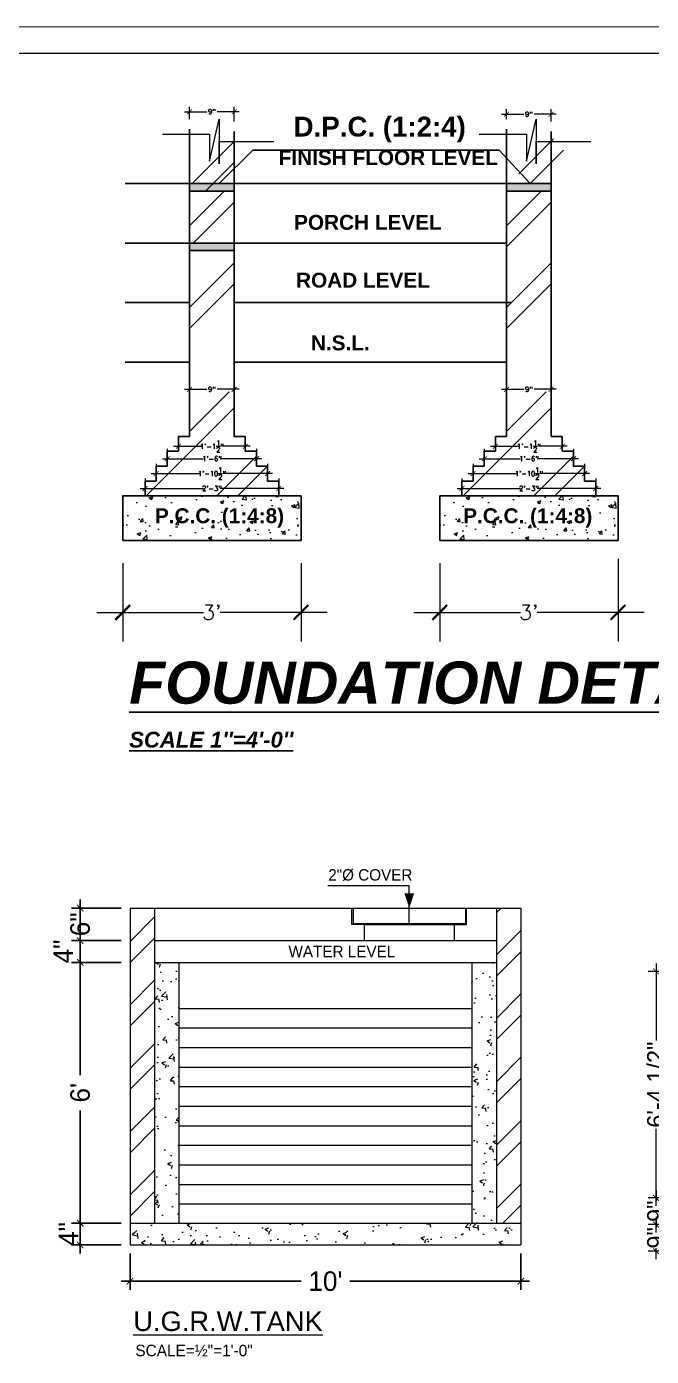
# Model space of a CAD drawing. Header units: inches. Extents: x -139043 to 10134, y -60114 to -24856.
# Drawn here: x -6616 to -6328, y -26738 to -26126 of the extents above; entities that cross this region are included whole.
import ezdxf

# ---------------------------------------------------------------- set-up
doc = ezdxf.new("R2010")
doc.units = ezdxf.units.IN
doc.header["$MEASUREMENT"] = 0
doc.header["$PDMODE"] = 34
doc.layers.get('Defpoints').update_dxf_attribs({"color": 183})
for name, color, linetype, lineweight in [('demention', 1, 'Continuous', 5), ('dimension', 8, 'Continuous', 20), ('gwr', 255, 'Continuous', 13), ('HATCH', 8, 'Continuous', 5), ('wall', 1, 'Continuous', 30)]:
    doc.layers.add(name, color=color, linetype=linetype, lineweight=lineweight)
for name, color, linetype in [('dimenion', 7, 'Continuous'), ('TEXT', 2, 'Continuous'), ('Walls', 1, 'Continuous')]:
    doc.layers.add(name, color=color, linetype=linetype)
doc.layers.add('GASS', color=7, linetype='Continuous', true_color=0x00f000)
doc.styles.add('ROMANTIC', font='arial.ttf', dxfattribs={"width": 0.75, "height": 12})
doc.styles.add('style1', font='simplex.shx')
doc.styles.add('style4', font='romans.shx')
doc.dimstyles.new('1-2', dxfattribs={"dimtxt": 9, "dimasz": 3, "dimexe": 4, "dimexo": 4, "dimgap": 4, "dimtad": 0, "dimdec": 1, "dimzin": 0, "dimdsep": 46, "dimlunit": 4, "dimtxsty": 'Standard', "dimblk": 'ARCHTICK', "dimcen": 4, "dimdle": 4, "dimclrd": 1, "dimclre": 1, "dimclrt": 3, "dimadec": 0, "dimazin": 0, "dimtfac": 1, "dimtdec": 1, "dimtofl": 0, "dimtmove": 1, "dimatfit": 3, "dimldrblk": 'ARCHTICK', "dimfxl": 4, "dimtolj": 1, "dimtzin": 0, "dimarcsym": 0})
doc.dimstyles.new('SKETCH', dxfattribs={"dimtxt": 7, "dimasz": 3, "dimexe": 2, "dimexo": 2, "dimgap": 0, "dimtad": 0, "dimtih": 1, "dimtoh": 1, "dimdec": 1, "dimzin": 0, "dimdsep": 46, "dimlunit": 4, "dimtxsty": 'ROMANTIC', "dimblk": 'ARCHTICK', "dimcen": 0, "dimdle": 3, "dimclrd": 4, "dimclre": 4, "dimclrt": 6, "dimadec": 0, "dimazin": 3, "dimtfac": 1, "dimtdec": 1, "dimtofl": 0, "dimtmove": 2, "dimatfit": 3, "dimldrblk": 'ARCHTICK', "dimfxl": 1, "dimtolj": 1, "dimtzin": 0, "dimarcsym": 0})
doc.dimstyles.new('style1', dxfattribs={"dimtxt": 9, "dimasz": 6.8125, "dimexe": 5.8675, "dimexo": 4.5625, "dimgap": 0.5625, "dimtad": 0, "dimdec": 1, "dimzin": 0, "dimdsep": 46, "dimlunit": 4, "dimtxsty": 'style1', "dimblk": 'ARCHTICK', "dimcen": 0.2775, "dimdle": 5.25, "dimclrd": 256, "dimazin": 0, "dimtfac": 1, "dimtdec": 1, "dimtofl": 0, "dimtmove": 1, "dimatfit": 3, "dimldrblk": 'ARCHTICK', "dimfxl": 5.8675, "dimtolj": 1, "dimtzin": 0, "dimlwd": -1, "dimarcsym": 0})

# ---------------------------------------------------------------- blocks, each defined once
blk = doc.blocks.new('_ArchTick')
at = {"color": 0, "linetype": 'ByBlock', "const_width": 0.15}
blk.add_lwpolyline([(-0.5, -0.5), (0.5, 0.5)], dxfattribs=at)
blk = doc.blocks.new('*D186')
at = {"layer": 'Defpoints', "color": 0}
for p in [(-31422.4, -22638.83), (-31406.23, -22638.83), (-31406.23, -22652.46)]:
    blk.add_point(p, dxfattribs=at)
at = {"layer": 'dimension', "color": 1, "lineweight": -2}
for p, q in [((-31410.23, -22638.83), (-31426.4, -22638.83)), ((-31422.4, -22634.83), (-31422.4, -22640.38)), ((-31410.23, -22652.46), (-31426.4, -22652.46)), ((-31422.4, -22656.46), (-31422.4, -22650.91))]:
    blk.add_line(p, q, dxfattribs=at)
at = {"layer": 'dimension', "color": 1, "lineweight": -2, "xscale": 3, "yscale": 3, "zscale": 3}
for p, rotation in [((-31422.4, -22638.83), 90), ((-31422.4, -22652.46), 270)]:
    blk.add_blockref('_ArchTick', p, dxfattribs=dict(at, rotation=rotation))
at = {"layer": 'dimension', "color": 2, "insert": (-31422.4, -22645.64), "char_height": 9, "attachment_point": 5, "rotation": 90}
blk.add_mtext('\\A1;9"', dxfattribs=at)
blk = doc.blocks.new('*D187')
at = {"layer": 'Defpoints', "color": 0}
for p in [(-31422.4, -22652.46), (-31406.23, -22652.46), (-31406.23, -22666.08)]:
    blk.add_point(p, dxfattribs=at)
at = {"layer": 'dimension', "color": 1, "lineweight": -2}
for p, q in [((-31410.23, -22652.46), (-31426.4, -22652.46)), ((-31422.4, -22648.46), (-31422.4, -22654)), ((-31410.23, -22666.08), (-31426.4, -22666.08)), ((-31422.4, -22670.08), (-31422.4, -22664.53))]:
    blk.add_line(p, q, dxfattribs=at)
at = {"layer": 'dimension', "color": 1, "lineweight": -2, "xscale": 3, "yscale": 3, "zscale": 3}
for p, rotation in [((-31422.4, -22652.46), 90), ((-31422.4, -22666.08), 270)]:
    blk.add_blockref('_ArchTick', p, dxfattribs=dict(at, rotation=rotation))
at = {"layer": 'dimension', "color": 2, "insert": (-31422.4, -22659.27), "char_height": 9, "attachment_point": 5, "rotation": 90}
blk.add_mtext('\\A1;9"', dxfattribs=at)
blk = doc.blocks.new('*D191')
at = {"layer": 'Defpoints', "color": 0}
for p in [(-31422.4, -22523.02), (-31397.15, -22523.02), (-31406.23, -22638.83)]:
    blk.add_point(p, dxfattribs=at)
at = {"layer": 'dimension', "color": 1, "lineweight": -2}
for p, q in [((-31401.15, -22523.02), (-31426.4, -22523.02)), ((-31422.4, -22519.02), (-31422.4, -22558.36)), ((-31422.4, -22642.83), (-31422.4, -22603.49)), ((-31410.23, -22638.83), (-31426.4, -22638.83))]:
    blk.add_line(p, q, dxfattribs=at)
at = {"layer": 'dimension', "color": 1, "lineweight": -2, "xscale": 3, "yscale": 3, "zscale": 3}
for p, rotation in [((-31422.4, -22523.02), 90), ((-31422.4, -22638.83), 270)]:
    blk.add_blockref('_ArchTick', p, dxfattribs=dict(at, rotation=rotation))
at = {"layer": 'dimension', "color": 2, "insert": (-31422.4, -22580.93), "char_height": 9, "attachment_point": 5, "rotation": 90}
blk.add_mtext('\\A1;6\'-4 1/2"', dxfattribs=at)
blk = doc.blocks.new('*D535')
at = {"layer": 'Defpoints', "color": 0, "linetype": 'Continuous'}
for p in [(-140417.56, -26621.04), (-140237.56, -26621.04), (-140417.56, -26637.79)]:
    blk.add_point(p, dxfattribs=at)
at = {"layer": 'demention', "color": 1, "linetype": 'Continuous', "lineweight": -2}
for p, q in [((-140417.56, -26625.04), (-140417.56, -26641.79)), ((-140237.56, -26625.04), (-140237.56, -26641.79)), ((-140421.56, -26637.79), (-140338.77, -26637.79)), ((-140233.56, -26637.79), (-140316.34, -26637.79))]:
    blk.add_line(p, q, dxfattribs=at)
at = {"layer": 'demention', "color": 1, "linetype": 'Continuous', "lineweight": -2, "xscale": 3, "yscale": 3, "zscale": 3, "rotation": 180}
blk.add_blockref('_ArchTick', (-140417.56, -26637.79), dxfattribs=at)
at = {"layer": 'demention', "color": 1, "linetype": 'Continuous', "lineweight": -2, "xscale": 3, "yscale": 3, "zscale": 3}
blk.add_blockref('_ArchTick', (-140237.56, -26637.79), dxfattribs=at)
at = {"layer": 'demention', "color": 2, "linetype": 'Continuous', "insert": (-140327.56, -26637.79), "char_height": 9, "attachment_point": 5}
blk.add_mtext("\\A1;10'", dxfattribs=at)
blk = doc.blocks.new('*D536')
at = {"layer": 'Defpoints', "color": 0, "linetype": 'Continuous'}
for p in [(-140417.56, -26466.04), (-140440.51, -26481.04), (-140417.56, -26481.04)]:
    blk.add_point(p, dxfattribs=at)
at = {"layer": 'demention', "color": 1, "linetype": 'Continuous', "lineweight": -2}
for p, q in [((-140440.51, -26462.04), (-140440.51, -26485.04)), ((-140421.56, -26466.04), (-140444.51, -26466.04)), ((-140421.56, -26481.04), (-140444.51, -26481.04))]:
    blk.add_line(p, q, dxfattribs=at)
at = {"layer": 'demention', "color": 1, "linetype": 'Continuous', "lineweight": -2, "xscale": 3, "yscale": 3, "zscale": 3}
for p, rotation in [((-140440.51, -26466.04), 90), ((-140440.51, -26481.04), 270)]:
    blk.add_blockref('_ArchTick', p, dxfattribs=dict(at, rotation=rotation))
at = {"layer": 'demention', "color": 2, "linetype": 'Continuous', "insert": (-140440.51, -26473.54), "char_height": 9, "attachment_point": 5, "rotation": 90}
blk.add_mtext('\\A1;6"', dxfattribs=at)
blk = doc.blocks.new('*D537')
at = {"layer": 'Defpoints', "color": 0, "linetype": 'Continuous'}
for p in [(-140417.56, -26481.04), (-140440.51, -26491.04), (-140417.56, -26491.04)]:
    blk.add_point(p, dxfattribs=at)
at = {"layer": 'demention', "color": 1, "linetype": 'Continuous', "lineweight": -2}
for p, q in [((-140421.56, -26481.04), (-140444.51, -26481.04)), ((-140440.51, -26477.04), (-140440.51, -26495.04)), ((-140421.56, -26491.04), (-140444.51, -26491.04))]:
    blk.add_line(p, q, dxfattribs=at)
at = {"layer": 'demention', "color": 1, "linetype": 'Continuous', "lineweight": -2, "xscale": 3, "yscale": 3, "zscale": 3}
for p, rotation in [((-140440.51, -26481.04), 90), ((-140440.51, -26491.04), 270)]:
    blk.add_blockref('_ArchTick', p, dxfattribs=dict(at, rotation=rotation))
at = {"layer": 'demention', "color": 2, "linetype": 'Continuous', "insert": (-140448.31, -26486.04), "char_height": 9, "attachment_point": 5, "rotation": 90}
blk.add_mtext('\\A1;4"', dxfattribs=at)
blk = doc.blocks.new('*D538')
at = {"layer": 'Defpoints', "color": 0, "linetype": 'Continuous'}
for p in [(-140417.56, -26491.04), (-140440.51, -26611.04), (-140417.56, -26611.04)]:
    blk.add_point(p, dxfattribs=at)
at = {"layer": 'demention', "color": 1, "linetype": 'Continuous', "lineweight": -2}
for p, q in [((-140440.51, -26487.04), (-140440.51, -26542.88)), ((-140421.56, -26491.04), (-140444.51, -26491.04)), ((-140440.51, -26615.04), (-140440.51, -26559.21)), ((-140421.56, -26611.04), (-140444.51, -26611.04))]:
    blk.add_line(p, q, dxfattribs=at)
at = {"layer": 'demention', "color": 1, "linetype": 'Continuous', "lineweight": -2, "xscale": 3, "yscale": 3, "zscale": 3}
for p, rotation in [((-140440.51, -26491.04), 90), ((-140440.51, -26611.04), 270)]:
    blk.add_blockref('_ArchTick', p, dxfattribs=dict(at, rotation=rotation))
at = {"layer": 'demention', "color": 2, "linetype": 'Continuous', "insert": (-140440.51, -26551.04), "char_height": 9, "attachment_point": 5, "rotation": 90}
blk.add_mtext("\\A1;6'", dxfattribs=at)
blk = doc.blocks.new('*D539')
at = {"layer": 'Defpoints', "color": 0, "linetype": 'Continuous'}
for p in [(-140417.56, -26611.04), (-140440.51, -26621.04), (-140417.56, -26621.04)]:
    blk.add_point(p, dxfattribs=at)
at = {"layer": 'demention', "color": 1, "linetype": 'Continuous', "lineweight": -2}
for p, q in [((-140421.56, -26611.04), (-140444.51, -26611.04)), ((-140440.51, -26607.04), (-140440.51, -26625.04)), ((-140421.56, -26621.04), (-140444.51, -26621.04))]:
    blk.add_line(p, q, dxfattribs=at)
at = {"layer": 'demention', "color": 1, "linetype": 'Continuous', "lineweight": -2, "xscale": 3, "yscale": 3, "zscale": 3}
for p, rotation in [((-140440.51, -26611.04), 90), ((-140440.51, -26621.04), 270)]:
    blk.add_blockref('_ArchTick', p, dxfattribs=dict(at, rotation=rotation))
at = {"layer": 'demention', "color": 2, "linetype": 'Continuous', "insert": (-140445.88, -26616.04), "char_height": 9, "attachment_point": 5, "rotation": 90}
blk.add_mtext('\\A1;4"', dxfattribs=at)
blk = doc.blocks.new('*D353')
at = {"layer": 'Defpoints', "color": 0, "ltscale": 22.5}
for p in [(-9647.68, -3700.32), (-9647.68, -3700.32), (-9620.68, -3700.32)]:
    blk.add_point(p, dxfattribs=at)
at = {"layer": 'dimenion', "color": 0, "lineweight": -2, "ltscale": 22.5}
for p, q in [((-9647.68, -3698.32), (-9647.68, -3699.32)), ((-9620.68, -3698.32), (-9620.68, -3699.32))]:
    blk.add_line(p, q, dxfattribs=at)
at = {"layer": 'dimenion', "ltscale": 22.5}
for p, q in [((-9648.68, -3700.32), (-9635.87, -3700.32)), ((-9619.68, -3700.32), (-9632.5, -3700.32))]:
    blk.add_line(p, q, dxfattribs=at)
at = {"layer": 'dimenion', "ltscale": 22.5, "rotation": 180}
blk.add_blockref('_ArchTick', (-9647.68, -3700.32), dxfattribs=at)
at = {"layer": 'dimenion', "ltscale": 22.5}
blk.add_blockref('_ArchTick', (-9620.68, -3700.32), dxfattribs=at)
at = {"layer": 'dimenion', "color": 0, "ltscale": 22.5, "insert": (-9634.18, -3700.32), "char_height": 1, "attachment_point": 5, "style": 'style1'}
blk.add_mtext('\\A1;2\'-3"', dxfattribs=at)
blk = doc.blocks.new('*D354')
at = {"layer": 'Defpoints', "color": 0, "ltscale": 22.5}
for p in [(-9645.43, -3697.32), (-9645.43, -3697.32), (-9622.93, -3697.32)]:
    blk.add_point(p, dxfattribs=at)
at = {"layer": 'dimenion', "color": 0, "lineweight": -2, "ltscale": 22.5}
for p, q in [((-9645.43, -3695.32), (-9645.43, -3696.32)), ((-9622.93, -3695.32), (-9622.93, -3696.32))]:
    blk.add_line(p, q, dxfattribs=at)
at = {"layer": 'dimenion', "ltscale": 22.5}
for p, q in [((-9646.43, -3697.32), (-9636.48, -3697.32)), ((-9621.93, -3697.32), (-9631.89, -3697.32))]:
    blk.add_line(p, q, dxfattribs=at)
at = {"layer": 'dimenion', "ltscale": 22.5, "rotation": 180}
blk.add_blockref('_ArchTick', (-9645.43, -3697.32), dxfattribs=at)
at = {"layer": 'dimenion', "ltscale": 22.5}
blk.add_blockref('_ArchTick', (-9622.93, -3697.32), dxfattribs=at)
at = {"layer": 'dimenion', "color": 0, "ltscale": 22.5, "insert": (-9634.18, -3697.32), "char_height": 1, "attachment_point": 5, "style": 'style1'}
blk.add_mtext('\\A1;1\'-10{\\H1.000000x;\\S1/2;}"', dxfattribs=at)
blk = doc.blocks.new('*D355')
at = {"layer": 'Defpoints', "color": 0, "ltscale": 22.5}
for p in [(-9643.18, -3694.32), (-9643.18, -3694.32), (-9625.18, -3694.32)]:
    blk.add_point(p, dxfattribs=at)
at = {"layer": 'dimenion', "color": 0, "lineweight": -2, "ltscale": 22.5}
for p, q in [((-9643.18, -3692.32), (-9643.18, -3693.32)), ((-9625.18, -3692.32), (-9625.18, -3693.32))]:
    blk.add_line(p, q, dxfattribs=at)
at = {"layer": 'dimenion', "ltscale": 22.5}
for p, q in [((-9644.18, -3694.32), (-9635.85, -3694.32)), ((-9624.18, -3694.32), (-9632.51, -3694.32))]:
    blk.add_line(p, q, dxfattribs=at)
at = {"layer": 'dimenion', "ltscale": 22.5, "rotation": 180}
blk.add_blockref('_ArchTick', (-9643.18, -3694.32), dxfattribs=at)
at = {"layer": 'dimenion', "ltscale": 22.5}
blk.add_blockref('_ArchTick', (-9625.18, -3694.32), dxfattribs=at)
at = {"layer": 'dimenion', "color": 0, "ltscale": 22.5, "insert": (-9634.18, -3694.32), "char_height": 1, "attachment_point": 5, "style": 'style1'}
blk.add_mtext('\\A1;1\'-6"', dxfattribs=at)
blk = doc.blocks.new('*D356')
at = {"layer": 'Defpoints', "color": 0, "ltscale": 22.5}
for p in [(-9640.93, -3691.82), (-9627.43, -3691.82), (-9627.43, -3691.82)]:
    blk.add_point(p, dxfattribs=at)
at = {"layer": 'dimenion', "color": 0, "lineweight": -2, "ltscale": 22.5}
for p, q in [((-9640.93, -3689.82), (-9640.93, -3690.82)), ((-9627.43, -3689.82), (-9627.43, -3690.82))]:
    blk.add_line(p, q, dxfattribs=at)
at = {"layer": 'dimenion', "ltscale": 22.5}
for p, q in [((-9641.93, -3691.82), (-9636.15, -3691.82)), ((-9626.43, -3691.82), (-9632.22, -3691.82))]:
    blk.add_line(p, q, dxfattribs=at)
at = {"layer": 'dimenion', "ltscale": 22.5, "rotation": 180}
blk.add_blockref('_ArchTick', (-9640.93, -3691.82), dxfattribs=at)
at = {"layer": 'dimenion', "ltscale": 22.5}
blk.add_blockref('_ArchTick', (-9627.43, -3691.82), dxfattribs=at)
at = {"layer": 'dimenion', "color": 0, "ltscale": 22.5, "insert": (-9634.18, -3691.82), "char_height": 1, "attachment_point": 5, "style": 'style1'}
blk.add_mtext('\\A1;1\'-1{\\H1.000000x;\\S1/2;}"', dxfattribs=at)
blk = doc.blocks.new('*D357')
at = {"layer": 'Defpoints', "color": 0, "ltscale": 22.5}
for p in [(-9638.68, -3680.32), (-9638.68, -3681.82), (-9629.68, -3681.82)]:
    blk.add_point(p, dxfattribs=at)
at = {"layer": 'dimenion', "ltscale": 22.5}
for p, q in [((-9639.68, -3680.32), (-9635.22, -3680.32)), ((-9628.68, -3680.32), (-9633.14, -3680.32))]:
    blk.add_line(p, q, dxfattribs=at)
at = {"layer": 'dimenion', "color": 0, "lineweight": -2, "ltscale": 22.5}
for p, q in [((-9638.68, -3679.82), (-9638.68, -3679.32)), ((-9629.68, -3679.82), (-9629.68, -3679.32))]:
    blk.add_line(p, q, dxfattribs=at)
at = {"layer": 'dimenion', "ltscale": 22.5, "rotation": 180}
blk.add_blockref('_ArchTick', (-9638.68, -3680.32), dxfattribs=at)
at = {"layer": 'dimenion', "ltscale": 22.5}
blk.add_blockref('_ArchTick', (-9629.68, -3680.32), dxfattribs=at)
at = {"layer": 'dimenion', "color": 0, "ltscale": 22.5, "insert": (-9634.18, -3680.32), "char_height": 1, "attachment_point": 5, "style": 'style1'}
blk.add_mtext('\\A1;9"', dxfattribs=at)
blk = doc.blocks.new('*D358')
at = {"layer": 'Defpoints', "color": 0, "ltscale": 22.5}
for p in [(-9574.68, -3680.32), (-9574.68, -3681.82), (-9565.68, -3681.82)]:
    blk.add_point(p, dxfattribs=at)
at = {"layer": 'dimenion', "ltscale": 22.5}
for p, q in [((-9575.68, -3680.32), (-9571.22, -3680.32)), ((-9564.68, -3680.32), (-9569.14, -3680.32))]:
    blk.add_line(p, q, dxfattribs=at)
at = {"layer": 'dimenion', "color": 0, "lineweight": -2, "ltscale": 22.5}
for p, q in [((-9574.68, -3679.82), (-9574.68, -3679.32)), ((-9565.68, -3679.82), (-9565.68, -3679.32))]:
    blk.add_line(p, q, dxfattribs=at)
at = {"layer": 'dimenion', "ltscale": 22.5, "rotation": 180}
blk.add_blockref('_ArchTick', (-9574.68, -3680.32), dxfattribs=at)
at = {"layer": 'dimenion', "ltscale": 22.5}
blk.add_blockref('_ArchTick', (-9565.68, -3680.32), dxfattribs=at)
at = {"layer": 'dimenion', "color": 0, "ltscale": 22.5, "insert": (-9570.18, -3680.32), "char_height": 1, "attachment_point": 5, "style": 'style1'}
blk.add_mtext('\\A1;9"', dxfattribs=at)
blk = doc.blocks.new('*D359')
at = {"layer": 'Defpoints', "color": 0, "ltscale": 22.5}
for p in [(-9576.93, -3691.82), (-9563.43, -3691.82), (-9563.43, -3691.82)]:
    blk.add_point(p, dxfattribs=at)
at = {"layer": 'dimenion', "color": 0, "lineweight": -2, "ltscale": 22.5}
for p, q in [((-9576.93, -3689.82), (-9576.93, -3690.82)), ((-9563.43, -3689.82), (-9563.43, -3690.82))]:
    blk.add_line(p, q, dxfattribs=at)
at = {"layer": 'dimenion', "ltscale": 22.5}
for p, q in [((-9577.93, -3691.82), (-9572.15, -3691.82)), ((-9562.43, -3691.82), (-9568.22, -3691.82))]:
    blk.add_line(p, q, dxfattribs=at)
at = {"layer": 'dimenion', "ltscale": 22.5, "rotation": 180}
blk.add_blockref('_ArchTick', (-9576.93, -3691.82), dxfattribs=at)
at = {"layer": 'dimenion', "ltscale": 22.5}
blk.add_blockref('_ArchTick', (-9563.43, -3691.82), dxfattribs=at)
at = {"layer": 'dimenion', "color": 0, "ltscale": 22.5, "insert": (-9570.18, -3691.82), "char_height": 1, "attachment_point": 5, "style": 'style1'}
blk.add_mtext('\\A1;1\'-1{\\H1.000000x;\\S1/2;}"', dxfattribs=at)
blk = doc.blocks.new('*D360')
at = {"layer": 'Defpoints', "color": 0, "ltscale": 22.5}
for p in [(-9579.18, -3694.32), (-9579.18, -3694.32), (-9561.18, -3694.32)]:
    blk.add_point(p, dxfattribs=at)
at = {"layer": 'dimenion', "color": 0, "lineweight": -2, "ltscale": 22.5}
for p, q in [((-9579.18, -3692.32), (-9579.18, -3693.32)), ((-9561.18, -3692.32), (-9561.18, -3693.32))]:
    blk.add_line(p, q, dxfattribs=at)
at = {"layer": 'dimenion', "ltscale": 22.5}
for p, q in [((-9580.18, -3694.32), (-9571.85, -3694.32)), ((-9560.18, -3694.32), (-9568.51, -3694.32))]:
    blk.add_line(p, q, dxfattribs=at)
at = {"layer": 'dimenion', "ltscale": 22.5, "rotation": 180}
blk.add_blockref('_ArchTick', (-9579.18, -3694.32), dxfattribs=at)
at = {"layer": 'dimenion', "ltscale": 22.5}
blk.add_blockref('_ArchTick', (-9561.18, -3694.32), dxfattribs=at)
at = {"layer": 'dimenion', "color": 0, "ltscale": 22.5, "insert": (-9570.18, -3694.32), "char_height": 1, "attachment_point": 5, "style": 'style1'}
blk.add_mtext('\\A1;1\'-6"', dxfattribs=at)
blk = doc.blocks.new('*D361')
at = {"layer": 'Defpoints', "color": 0, "ltscale": 22.5}
for p in [(-9581.43, -3697.32), (-9581.43, -3697.32), (-9558.93, -3697.32)]:
    blk.add_point(p, dxfattribs=at)
at = {"layer": 'dimenion', "color": 0, "lineweight": -2, "ltscale": 22.5}
for p, q in [((-9581.43, -3695.32), (-9581.43, -3696.32)), ((-9558.93, -3695.32), (-9558.93, -3696.32))]:
    blk.add_line(p, q, dxfattribs=at)
at = {"layer": 'dimenion', "ltscale": 22.5}
for p, q in [((-9582.43, -3697.32), (-9572.48, -3697.32)), ((-9557.93, -3697.32), (-9567.89, -3697.32))]:
    blk.add_line(p, q, dxfattribs=at)
at = {"layer": 'dimenion', "ltscale": 22.5, "rotation": 180}
blk.add_blockref('_ArchTick', (-9581.43, -3697.32), dxfattribs=at)
at = {"layer": 'dimenion', "ltscale": 22.5}
blk.add_blockref('_ArchTick', (-9558.93, -3697.32), dxfattribs=at)
at = {"layer": 'dimenion', "color": 0, "ltscale": 22.5, "insert": (-9570.18, -3697.32), "char_height": 1, "attachment_point": 5, "style": 'style1'}
blk.add_mtext('\\A1;1\'-10{\\H1.000000x;\\S1/2;}"', dxfattribs=at)
blk = doc.blocks.new('*D362')
at = {"layer": 'Defpoints', "color": 0, "ltscale": 22.5}
for p in [(-9583.68, -3700.32), (-9583.68, -3700.32), (-9556.68, -3700.32)]:
    blk.add_point(p, dxfattribs=at)
at = {"layer": 'dimenion', "color": 0, "lineweight": -2, "ltscale": 22.5}
for p, q in [((-9583.68, -3698.32), (-9583.68, -3699.32)), ((-9556.68, -3698.32), (-9556.68, -3699.32))]:
    blk.add_line(p, q, dxfattribs=at)
at = {"layer": 'dimenion', "ltscale": 22.5}
for p, q in [((-9584.68, -3700.32), (-9571.87, -3700.32)), ((-9555.68, -3700.32), (-9568.5, -3700.32))]:
    blk.add_line(p, q, dxfattribs=at)
at = {"layer": 'dimenion', "ltscale": 22.5, "rotation": 180}
blk.add_blockref('_ArchTick', (-9583.68, -3700.32), dxfattribs=at)
at = {"layer": 'dimenion', "ltscale": 22.5}
blk.add_blockref('_ArchTick', (-9556.68, -3700.32), dxfattribs=at)
at = {"layer": 'dimenion', "color": 0, "ltscale": 22.5, "insert": (-9570.18, -3700.32), "char_height": 1, "attachment_point": 5, "style": 'style1'}
blk.add_mtext('\\A1;2\'-3"', dxfattribs=at)
blk = doc.blocks.new('*D351')
at = {"layer": 'Defpoints', "color": 0, "ltscale": 22.5}
for p in [(-9574.68, -3624.82), (-9574.68, -3627.82), (-9565.68, -3628.32)]:
    blk.add_point(p, dxfattribs=at)
at = {"layer": 'dimenion', "color": 0, "lineweight": -2, "ltscale": 22.5}
for p, q in [((-9574.68, -3625.82), (-9574.68, -3623.82)), ((-9565.68, -3626.32), (-9565.68, -3623.82))]:
    blk.add_line(p, q, dxfattribs=at)
at = {"layer": 'dimenion', "ltscale": 22.5}
for p, q in [((-9575.68, -3624.82), (-9571.22, -3624.82)), ((-9564.68, -3624.82), (-9569.14, -3624.82))]:
    blk.add_line(p, q, dxfattribs=at)
at = {"layer": 'dimenion', "ltscale": 22.5, "rotation": 180}
blk.add_blockref('_ArchTick', (-9574.68, -3624.82), dxfattribs=at)
at = {"layer": 'dimenion', "ltscale": 22.5}
blk.add_blockref('_ArchTick', (-9565.68, -3624.82), dxfattribs=at)
at = {"layer": 'dimenion', "color": 0, "ltscale": 22.5, "insert": (-9570.18, -3624.82), "char_height": 1, "attachment_point": 5, "style": 'style1'}
blk.add_mtext('\\A1;9"', dxfattribs=at)
blk = doc.blocks.new('*D352')
at = {"layer": 'Defpoints', "color": 0, "ltscale": 22.5}
for p in [(-9629.68, -3624.32), (-9638.68, -3627.82), (-9629.68, -3628.32)]:
    blk.add_point(p, dxfattribs=at)
at = {"layer": 'dimenion', "color": 0, "lineweight": -2, "ltscale": 22.5}
for p, q in [((-9638.68, -3625.82), (-9638.68, -3623.32)), ((-9629.68, -3626.32), (-9629.68, -3623.32))]:
    blk.add_line(p, q, dxfattribs=at)
at = {"layer": 'dimenion', "ltscale": 22.5}
for p, q in [((-9639.68, -3624.32), (-9635.22, -3624.32)), ((-9628.68, -3624.32), (-9633.14, -3624.32))]:
    blk.add_line(p, q, dxfattribs=at)
at = {"layer": 'dimenion', "ltscale": 22.5, "rotation": 180}
blk.add_blockref('_ArchTick', (-9638.68, -3624.32), dxfattribs=at)
at = {"layer": 'dimenion', "ltscale": 22.5}
blk.add_blockref('_ArchTick', (-9629.68, -3624.32), dxfattribs=at)
at = {"layer": 'dimenion', "color": 0, "ltscale": 22.5, "insert": (-9634.18, -3624.32), "char_height": 1, "attachment_point": 5, "style": 'style1'}
blk.add_mtext('\\A1;9"', dxfattribs=at)
blk = doc.blocks.new('*D334')
at = {"layer": 'Defpoints', "color": 0, "ltscale": 22.5}
for p in [(-9652.18, -3710.82), (-9616.18, -3710.82), (-9616.18, -3725.32)]:
    blk.add_point(p, dxfattribs=at)
at = {"layer": 'dimenion', "color": 0, "lineweight": -2, "ltscale": 22.5}
for p, q in [((-9652.18, -3715.39), (-9652.18, -3731.19)), ((-9616.18, -3715.39), (-9616.18, -3731.19))]:
    blk.add_line(p, q, dxfattribs=at)
at = {"layer": 'dimenion', "ltscale": 22.5}
for p, q in [((-9657.43, -3725.32), (-9635.88, -3725.32)), ((-9610.93, -3725.32), (-9632.48, -3725.32))]:
    blk.add_line(p, q, dxfattribs=at)
at = {"layer": 'dimenion', "ltscale": 22.5, "xscale": 3, "yscale": 3, "zscale": 3, "rotation": 180}
blk.add_blockref('_ArchTick', (-9652.18, -3725.32), dxfattribs=at)
at = {"layer": 'dimenion', "ltscale": 22.5, "xscale": 3, "yscale": 3, "zscale": 3}
blk.add_blockref('_ArchTick', (-9616.18, -3725.32), dxfattribs=at)
at = {"layer": 'dimenion', "color": 0, "ltscale": 22.5, "insert": (-9634.18, -3725.32), "char_height": 3, "attachment_point": 5, "style": 'style1'}
blk.add_mtext("\\A1;3'", dxfattribs=at)
blk = doc.blocks.new('*D335')
at = {"layer": 'Defpoints', "color": 0, "ltscale": 22.5}
for p in [(-9552.18, -3709.95), (-9588.18, -3710.82), (-9552.18, -3725.32)]:
    blk.add_point(p, dxfattribs=at)
at = {"layer": 'dimenion', "color": 0, "lineweight": -2, "ltscale": 22.5}
for p, q in [((-9588.18, -3715.39), (-9588.18, -3731.19)), ((-9552.18, -3714.52), (-9552.18, -3731.19))]:
    blk.add_line(p, q, dxfattribs=at)
at = {"layer": 'dimenion', "ltscale": 22.5}
for p, q in [((-9593.43, -3725.32), (-9571.88, -3725.32)), ((-9546.93, -3725.32), (-9568.48, -3725.32))]:
    blk.add_line(p, q, dxfattribs=at)
at = {"layer": 'dimenion', "ltscale": 22.5, "xscale": 3, "yscale": 3, "zscale": 3, "rotation": 180}
blk.add_blockref('_ArchTick', (-9588.18, -3725.32), dxfattribs=at)
at = {"layer": 'dimenion', "ltscale": 22.5, "xscale": 3, "yscale": 3, "zscale": 3}
blk.add_blockref('_ArchTick', (-9552.18, -3725.32), dxfattribs=at)
at = {"layer": 'dimenion', "color": 0, "ltscale": 22.5, "insert": (-9570.18, -3725.32), "char_height": 3, "attachment_point": 5, "style": 'style1'}
blk.add_mtext("\\A1;3'", dxfattribs=at)
blk = doc.blocks.new('GVF')
at = {"layer": 'dimension'}
for base, p1, p2, text, picture, middle in [((-31422.4, -22523.02), (-31406.23, -22638.83), (-31397.15, -22523.02), '6\'-4 1/2"', '*D191', (-31422.4, -22580.93)), ((-31422.4, -22638.83), (-31406.23, -22652.46), (-31406.23, -22638.83), '9"', '*D186', (-31422.4, -22645.64)), ((-31422.4, -22652.46), (-31406.23, -22666.08), (-31406.23, -22652.46), '9"', '*D187', (-31422.4, -22659.27))]:
    dim = blk.add_linear_dim(base=base, p1=p1, p2=p2, angle=90, text=text, dimstyle='1-2', dxfattribs=at)
    dim.commit()
    dim.dimension.update_dxf_attribs({"geometry": picture, "text_midpoint": middle})
blk = doc.blocks.new('BDSASDS')
at = {"layer": 'HATCH', "linetype": 'Continuous'}
h = blk.add_hatch(dxfattribs=at)
h.set_pattern_fill('ANSI32', color=256, scale=54.999727, style=0)
h.set_pattern_definition([(45, (-1823388.674, -589113.885), (-14.58400505, 14.58400505), []), (45, (-1823378.951, -589113.885), (-14.58400505, 14.58400505), [])])
h.paths.add_polyline_path([(-140237.56, -26466.04), (-140248.81, -26466.04), (-140248.81, -26611.04), (-140237.56, -26611.04)])
h.paths.add_polyline_path([(-140406.31, -26466.04), (-140417.56, -26466.04), (-140417.56, -26611.04), (-140406.31, -26611.04)])
h = blk.add_hatch(dxfattribs=at)
h.set_pattern_fill('AR-CONC', color=256, scale=2.499988, style=0)
h.set_pattern_definition([(50, (-1823388.674, -589113.885), (17.93141565, -1.5687956), [1.8749907, -20.62489773]), (355, (-1823388.674, -589113.885), (-3.46876614, 18.8047101), [1.49999256, -16.49991819]), (100.4514, (-1823387.18, -589114.016), (14.46266283, 17.23590309), [1.59349685, -17.52846589]), (46.1842, (-1823388.674, -589108.885), (26.68089392, -4.13795484), [2.81248605, -30.9373466]), (96.6356, (-1823386.45, -589109.23), (23.36645178, 24.35282602), [2.39024535, -26.29269463]), (351.1842, (-1823388.674, -589108.885), (23.36643277, 24.35284427), [2.24998884, -24.7498773]), (21, (-1823386.174, -589110.135), (14.92260231, -10.06542236), [1.8749907, -20.62489773]), (326, (-1823386.174, -589110.135), (6.08285314, 18.12866124), [1.49999256, -16.49991819]), (71.4514, (-1823384.93, -589110.974), (21.00546156, 8.06322244), [1.59349685, -17.52846589]), (37.5, (-1823388.674, -589113.885), (0.303994876, 8.32230508), [0, -16.29991918, 0, -16.74991695, 0, -16.56241788]), (7.5, (-1823388.674, -589113.885), (6.576705826, 9.860243906), [0, -9.54995265, 0, -15.92492104, 0, -6.3124687]), (327.5, (-1823394.249, -589113.885), (13.345494732, -0.563868997), [0, -6.24996901, 0, -19.49990331, 0, -25.8748717]), (317.5, (-1823396.749, -589113.885), (14.57958194, 2.50261215), [0, -8.12495971, 0, -12.94993579, 0, -18.37490889])])
h.paths.add_polyline_path([(-140395.06, -26491.04), (-140406.31, -26491.04), (-140406.31, -26611.04), (-140395.06, -26611.04)])
h.paths.add_polyline_path([(-140237.56, -26611.04), (-140417.56, -26611.04), (-140417.56, -26621.04), (-140237.56, -26621.04)])
h.paths.add_polyline_path([(-140248.81, -26491.04), (-140260.06, -26491.04), (-140260.06, -26611.04), (-140248.81, -26611.04)])
at = {"layer": 'gwr'}
for p, q in [((-140288.94, -26455.78), (-140326.41, -26455.78)), ((-140288.94, -26473.16), (-140288.94, -26455.78)), ((-140315.34, -26473.69), (-140315.34, -26466.04)), ((-140314.77, -26466.04), (-140314.77, -26473.16)), ((-140263.1, -26466.04), (-140263.1, -26473.16)), ((-140262.53, -26473.69), (-140262.53, -26466.04)), ((-140309.71, -26473.69), (-140315.34, -26473.69)), ((-140314.77, -26473.16), (-140263.1, -26473.16)), ((-140309.71, -26473.69), (-140263.42, -26473.69)), ((-140309.71, -26473.69), (-140309.71, -26481.04)), ((-140268.17, -26481.04), (-140268.17, -26473.69)), ((-140268.17, -26473.69), (-140262.53, -26473.69))]:
    blk.add_line(p, q, dxfattribs=at)
at = {"layer": 'gwr', "linetype": 'Continuous'}
blk.add_line((-140406.31, -26466.04), (-140248.81, -26466.04), dxfattribs=at)
at = {"layer": 'gwr'}
blk.add_lwpolyline([(-140288.94, -26466.04, 0, 4.5, 0), (-140288.94, -26459.23, 4.5, 4.5, 0)], format="xyseb", dxfattribs=at)
at = {"layer": 'HATCH', "linetype": 'Continuous'}
for p, q in [((-140395.06, -26512.2), (-140260.06, -26512.2)), ((-140395.06, -26521.2), (-140260.06, -26521.2)), ((-140395.06, -26530.2), (-140260.06, -26530.2)), ((-140395.06, -26539.2), (-140260.06, -26539.2)), ((-140395.06, -26548.2), (-140260.06, -26548.2)), ((-140395.06, -26557.2), (-140260.06, -26557.2)), ((-140395.06, -26566.2), (-140260.06, -26566.2)), ((-140395.06, -26575.2), (-140260.06, -26575.2)), ((-140395.06, -26584.2), (-140260.06, -26584.2)), ((-140395.06, -26593.2), (-140260.06, -26593.2)), ((-140395.06, -26602.2), (-140260.06, -26602.2))]:
    blk.add_line(p, q, dxfattribs=at)
at = {"layer": 'Walls', "linetype": 'Continuous'}
for p, q in [((-140417.56, -26466.04), (-140406.31, -26466.04)), ((-140417.56, -26466.04), (-140417.56, -26621.04)), ((-140406.31, -26466.04), (-140406.31, -26611.04)), ((-140248.81, -26466.04), (-140237.56, -26466.04)), ((-140248.81, -26466.04), (-140248.81, -26611.04)), ((-140237.56, -26466.04), (-140237.56, -26621.04)), ((-140406.31, -26481.04), (-140248.81, -26481.04)), ((-140406.31, -26491.04), (-140248.81, -26491.04)), ((-140395.06, -26491.04), (-140395.06, -26611.04)), ((-140260.06, -26491.04), (-140260.06, -26611.04)), ((-140417.56, -26611.04), (-140237.56, -26611.04)), ((-140417.56, -26621.04), (-140237.56, -26621.04))]:
    blk.add_line(p, q, dxfattribs=at)
at = {"layer": 'TEXT'}
for s, p in [('2"%%c COVER', (-140326.27, -26453.41)), ('WATER LEVEL', (-140344.57, -26488.67))]:
    blk.add_text(s, height=5.25, dxfattribs=at).set_placement(p)
at = {"layer": 'TEXT', "style": 'ROMANTIC'}
blk.add_text('%%UU.G.R.W.TANK', height=9, dxfattribs=at).set_placement((-140416.07, -26660.68))
at = {"layer": 'demention', "linetype": 'Continuous'}
for base, p1, p2, text, picture, middle in [((-140440.51, -26481.04), (-140417.56, -26466.04), (-140417.56, -26481.04), '6"', '*D536', (-140440.51, -26473.54)), ((-140440.51, -26491.04), (-140417.56, -26481.04), (-140417.56, -26491.04), '4"', '*D537', (-140448.31, -26486.04)), ((-140440.51, -26621.04), (-140417.56, -26611.04), (-140417.56, -26621.04), '4"', '*D539', (-140445.88, -26616.04))]:
    dim = blk.add_linear_dim(base=base, p1=p1, p2=p2, angle=90, text=text, dimstyle='SKETCH', override={"dimfxl": 3}, dxfattribs=at)
    dim.commit()
    dim.dimension.update_dxf_attribs({"geometry": picture, "text_midpoint": middle, "dimtype": 128})
dim = blk.add_linear_dim(base=(-140440.51, -26611.04), p1=(-140417.56, -26491.04), p2=(-140417.56, -26611.04), angle=90, text="6'", dimstyle='SKETCH', override={"dimfxl": 3}, dxfattribs=at)
dim.commit()
dim.dimension.update_dxf_attribs({"geometry": '*D538', "text_midpoint": (-140440.51, -26551.04)})
dim = blk.add_linear_dim(base=(-140417.56, -26637.79), p1=(-140237.56, -26621.04), p2=(-140417.56, -26621.04), text="10'", dimstyle='SKETCH', override={"dimfxl": 3}, dxfattribs=at)
dim.commit()
dim.dimension.update_dxf_attribs({"geometry": '*D535', "text_midpoint": (-140327.56, -26637.79)})
blk = doc.blocks.new('WS')
at = {"layer": 'HATCH', "ltscale": 22.5}
h = blk.add_hatch(dxfattribs=at)
h.set_pattern_fill('AR-CONC', color=256, style=0)
h.set_pattern_definition([(50, (-5783.681, -5401.323), (7.172602, -0.627521), [0.75, -8.25]), (355, (-5783.681, -5401.323), (-1.387513, 7.521921), [0.6, -6.6]), (100.4514, (-5783.083, -5401.375), (5.785094, 6.894395), [0.637402, -7.011421]), (46.1842, (-5783.681, -5399.323), (10.67241, -1.65519), [1.125, -12.375]), (96.6356, (-5782.792, -5399.461), (9.346627, 9.741179), [0.956103, -10.51713]), (351.1842, (-5783.681, -5399.323), (9.34662, 9.741186), [0.9, -9.9]), (21, (-5782.681, -5399.823), (5.9690705, -4.026189), [0.75, -8.25]), (326, (-5782.681, -5399.823), (2.433153, 7.2515), [0.6, -6.6]), (71.4514, (-5782.1836, -5400.158), (8.402226, 3.225305), [0.637402, -7.011421]), (37.5, (-5783.681, -5401.3228), (0.1215986, 3.3289385), [0, -6.52, 0, -6.7, 0, -6.625]), (7.5, (-5783.681, -5401.3228), (2.6306954, 3.944117), [0, -3.82, 0, -6.37, 0, -2.525]), (327.5, (-5785.911, -5401.3228), (5.3382244, -0.2255487), [0, -2.5, 0, -7.8, 0, -10.35]), (317.5, (-5786.911, -5401.3228), (5.8318617, 1.00105), [0, -3.25, 0, -5.18, 0, -7.35])])
h.paths.add_polyline_path([(-9616.18, -3710.82), (-9616.18, -3701.82), (-9652.18, -3701.82), (-9652.18, -3710.82)])
h = blk.add_hatch(dxfattribs=at)
h.set_pattern_fill('AR-CONC', color=256, style=0)
h.set_pattern_definition([(50, (-5719.681, -5401.323), (7.172602, -0.627521), [0.75, -8.25]), (355, (-5719.681, -5401.323), (-1.387513, 7.521921), [0.6, -6.6]), (100.4514, (-5719.083, -5401.375), (5.785094, 6.894395), [0.637402, -7.011421]), (46.1842, (-5719.681, -5399.323), (10.67241, -1.65519), [1.125, -12.375]), (96.6356, (-5718.792, -5399.461), (9.346627, 9.741179), [0.956103, -10.51713]), (351.1842, (-5719.681, -5399.323), (9.34662, 9.741186), [0.9, -9.9]), (21, (-5718.681, -5399.823), (5.9690705, -4.026189), [0.75, -8.25]), (326, (-5718.681, -5399.823), (2.433153, 7.2515), [0.6, -6.6]), (71.4514, (-5718.1836, -5400.158), (8.402226, 3.225305), [0.637402, -7.011421]), (37.5, (-5719.681, -5401.3228), (0.1215986, 3.3289385), [0, -6.52, 0, -6.7, 0, -6.625]), (7.5, (-5719.681, -5401.3228), (2.6306954, 3.944117), [0, -3.82, 0, -6.37, 0, -2.525]), (327.5, (-5721.911, -5401.3228), (5.3382244, -0.2255487), [0, -2.5, 0, -7.8, 0, -10.35]), (317.5, (-5722.911, -5401.3228), (5.8318617, 1.00105), [0, -3.25, 0, -5.18, 0, -7.35])])
h.paths.add_polyline_path([(-9552.18, -3710.82), (-9552.18, -3701.82), (-9588.18, -3701.82), (-9588.18, -3710.82)])
at = {"layer": 'wall', "ltscale": 22.5}
h = blk.add_hatch(color=256, dxfattribs=at)
h.paths.add_polyline_path([(-9629.68, -3638.82), (-9638.68, -3638.82), (-9638.68, -3640.32), (-9629.68, -3640.32)])
h.paths.add_polyline_path([(-9629.68, -3650.82), (-9638.68, -3650.82), (-9638.68, -3652.32), (-9629.68, -3652.32)])
blk.add_hatch(color=256, dxfattribs=at).paths.add_polyline_path([(-9565.68, -3640.32), (-9565.68, -3638.82), (-9574.68, -3638.82), (-9574.68, -3640.32)])
at = {"layer": 'HATCH', "ltscale": 22.5}
for p, q in [((-9634.68, -3634.32), (-9632.68, -3625.82)), ((-9632.68, -3625.82), (-9632.68, -3634.82)), ((-9570.68, -3634.32), (-9568.68, -3625.82)), ((-9568.68, -3625.82), (-9568.68, -3634.82)), ((-9644.18, -3628.82), (-9634.68, -3628.82)), ((-9634.68, -3628.82), (-9634.68, -3634.32)), ((-9580.18, -3628.82), (-9570.68, -3628.82)), ((-9570.68, -3628.82), (-9570.68, -3634.32)), ((-9638.18, -3638.82), (-9629.68, -3630.32)), ((-9632.68, -3634.82), (-9632.68, -3630.32)), ((-9632.68, -3630.32), (-9621.68, -3630.32)), ((-9572.18, -3636.82), (-9565.18, -3629.82)), ((-9569.94, -3638.82), (-9563.18, -3632.07)), ((-9568.68, -3630.32), (-9557.68, -3630.32)), ((-9568.68, -3634.82), (-9568.68, -3630.32)), ((-9635.44, -3640.32), (-9629.68, -3634.57)), ((-9638.68, -3647.32), (-9631.68, -3640.32)), ((-9574.68, -3647.32), (-9567.68, -3640.32)), ((-9637.94, -3650.82), (-9629.68, -3642.57)), ((-9574.68, -3651.57), (-9565.68, -3642.57)), ((-9638.68, -3663.82), (-9629.68, -3654.82)), ((-9574.68, -3663.82), (-9565.68, -3654.82)), ((-9638.68, -3668.07), (-9629.68, -3659.07)), ((-9574.68, -3668.07), (-9565.68, -3659.07)), ((-9638.68, -3688.82), (-9630.68, -3680.82)), ((-9574.68, -3688.82), (-9566.68, -3680.82)), ((-9647.44, -3701.82), (-9629.68, -3684.07)), ((-9583.44, -3701.82), (-9565.68, -3684.07)), ((-9633.18, -3701.82), (-9625.18, -3693.82)), ((-9569.18, -3701.82), (-9561.18, -3693.82)), ((-9628.94, -3701.82), (-9622.94, -3695.82)), ((-9564.94, -3701.82), (-9558.94, -3695.82))]:
    blk.add_line(p, q, dxfattribs=at)
at = {"layer": 'wall', "ltscale": 22.5}
for p, q in [((-9638.68, -3689.82), (-9638.68, -3627.82)), ((-9629.68, -3689.82), (-9629.68, -3628.32)), ((-9574.68, -3689.82), (-9574.68, -3627.82)), ((-9565.68, -3689.82), (-9565.68, -3628.32)), ((-9632.68, -3638.82), (-9625.93, -3632.07)), ((-9625.93, -3632.07), (-9576.18, -3632.07)), ((-9576.18, -3632.07), (-9569.94, -3638.82)), ((-9651.68, -3638.82), (-9629.68, -3638.82)), ((-9638.68, -3640.32), (-9629.68, -3640.32)), ((-9629.68, -3638.82), (-9565.68, -3638.82)), ((-9574.68, -3640.32), (-9565.68, -3640.32)), ((-9651.68, -3650.82), (-9629.68, -3650.82)), ((-9629.68, -3650.82), (-9574.68, -3650.82)), ((-9638.68, -3652.32), (-9629.68, -3652.32)), ((-9651.68, -3662.82), (-9638.68, -3662.82)), ((-9629.68, -3662.82), (-9573.68, -3662.82)), ((-9651.68, -3674.82), (-9638.68, -3674.82)), ((-9629.68, -3674.82), (-9574.68, -3674.82)), ((-9640.93, -3689.82), (-9638.68, -3689.82)), ((-9640.93, -3692.82), (-9640.93, -3689.82)), ((-9627.43, -3689.82), (-9629.68, -3689.82)), ((-9627.43, -3692.82), (-9627.43, -3689.82)), ((-9576.93, -3692.82), (-9576.93, -3689.82)), ((-9576.93, -3689.82), (-9574.68, -3689.82)), ((-9563.43, -3689.82), (-9565.68, -3689.82)), ((-9563.43, -3692.82), (-9563.43, -3689.82)), ((-9643.18, -3695.82), (-9643.18, -3692.82)), ((-9643.18, -3692.82), (-9640.93, -3692.82)), ((-9625.18, -3692.82), (-9627.43, -3692.82)), ((-9625.18, -3695.82), (-9625.18, -3692.82)), ((-9579.18, -3692.82), (-9576.93, -3692.82)), ((-9579.18, -3695.82), (-9579.18, -3692.82)), ((-9561.18, -3692.82), (-9563.43, -3692.82)), ((-9561.18, -3695.82), (-9561.18, -3692.82)), ((-9645.43, -3695.82), (-9643.18, -3695.82)), ((-9645.43, -3698.82), (-9645.43, -3695.82)), ((-9622.93, -3695.82), (-9625.18, -3695.82)), ((-9622.93, -3698.82), (-9622.93, -3695.82)), ((-9581.43, -3698.82), (-9581.43, -3695.82)), ((-9581.43, -3695.82), (-9579.18, -3695.82)), ((-9558.93, -3695.82), (-9561.18, -3695.82)), ((-9558.93, -3698.82), (-9558.93, -3695.82)), ((-9647.68, -3698.82), (-9645.43, -3698.82)), ((-9647.68, -3701.82), (-9647.68, -3698.82)), ((-9620.68, -3698.82), (-9622.93, -3698.82)), ((-9620.68, -3701.82), (-9620.68, -3698.82)), ((-9583.68, -3701.82), (-9583.68, -3698.82)), ((-9583.68, -3698.82), (-9581.43, -3698.82)), ((-9556.68, -3698.82), (-9558.93, -3698.82)), ((-9556.68, -3701.82), (-9556.68, -3698.82))]:
    blk.add_line(p, q, dxfattribs=at)
for points in [[(-9652.18, -3710.82), (-9616.18, -3710.82), (-9616.18, -3701.82), (-9652.18, -3701.82)], [(-9588.18, -3710.82), (-9552.18, -3710.82), (-9552.18, -3701.82), (-9588.18, -3701.82)]]:
    blk.add_lwpolyline(points, close=True, dxfattribs=at)
at = {"layer": 'wall', "color": 5, "ltscale": 22.5, "attachment_point": 1, "style": 'style4'}
for s, insert, char_height, width in [('{\\fArial|b1|i0|c0|p34;\\C5;D.P.C. (1:2:4)\\fArial|b0|i0|c186|p34;\\C256;}', (-9617.68, -3625.32), 4, 144.72), ('{\\fArial|b1|i0|c0|p34;\\C5;FINISH FLOOR LEVEL\\fArial|b0|i0|c186|p34;\\C256;}', (-9620.68, -3632.07), 3, 144.72), ('{\\fArial|b1|i0|c0|p34;\\C5;PORCH LEVEL\\fArial|b0|i0|c186|p34;\\C256;}', (-9617.58, -3645.13), 3, 144.72), ('{\\fArial|b1|i0|c0|p34;\\C5;ROAD LEVEL\\fArial|b0|i0|c186|p34;\\C256;}', (-9617.18, -3656.8), 3, 144.72), ('{\\fArial|b1|i0|c0|p34;\\C5;N.S.L.\\fArial|b0|i0|c186|p34;\\C256;}', (-9614.18, -3669.45), 3, 144.72), ('{\\fArial|b1|i0|c0|p34;\\C5;P.C.C. (1:4:8)\\fArial|b0|i0|c186|p34;\\C256;}', (-9645.68, -3704.32), 3, 27.8683), ('{\\fArial|b1|i0|c0|p34;\\C5;P.C.C. (1:4:8)\\fArial|b0|i0|c186|p34;\\C256;}', (-9583.44, -3704.32), 3, 27.8683), ("{\\fArial|b1|i1|c0|p34;\\H0.9444x;\\LFOUNDATION DETAIL\\P\\H0.375x;SCALE 1''=4'-0''}", (-9650.87, -3735.23), 9, 150.1556)]:
    blk.add_mtext(s, dxfattribs=dict(at, insert=insert, char_height=char_height, width=width))
at = {"layer": 'dimenion', "ltscale": 22.5}
for base, p1, p2, override, picture, middle in [((-9629.68, -3624.32), (-9638.68, -3627.82), (-9629.68, -3628.32), {"dimtxt": 1, "dimasz": 1, "dimexe": 1, "dimexo": 2, "dimdle": 1}, '*D352', (-9634.18, -3624.32)), ((-9574.68, -3624.82), (-9565.68, -3628.32), (-9574.68, -3627.82), {"dimtxt": 1, "dimasz": 1, "dimexe": 1, "dimexo": 2, "dimdle": 1}, '*D351', (-9570.18, -3624.82)), ((-9638.68, -3680.32), (-9629.68, -3681.82), (-9638.68, -3681.82), {"dimtxt": 1, "dimasz": 1, "dimexe": 1, "dimexo": 2, "dimdle": 1}, '*D357', (-9634.18, -3680.32)), ((-9574.68, -3680.32), (-9565.68, -3681.82), (-9574.68, -3681.82), {"dimtxt": 1, "dimasz": 1, "dimexe": 1, "dimexo": 2, "dimdle": 1}, '*D358', (-9570.18, -3680.32)), ((-9627.43, -3691.82), (-9640.93, -3691.82), (-9627.43, -3691.82), {"dimtxt": 1, "dimasz": 1, "dimexe": 1, "dimexo": 2, "dimdle": 1}, '*D356', (-9634.18, -3691.82)), ((-9563.43, -3691.82), (-9576.93, -3691.82), (-9563.43, -3691.82), {"dimtxt": 1, "dimasz": 1, "dimexe": 1, "dimexo": 2, "dimdle": 1}, '*D359', (-9570.18, -3691.82)), ((-9643.18, -3694.32), (-9625.18, -3694.32), (-9643.18, -3694.32), {"dimtxt": 1, "dimasz": 1, "dimexe": 1, "dimexo": 2, "dimdle": 1}, '*D355', (-9634.18, -3694.32)), ((-9579.18, -3694.32), (-9561.18, -3694.32), (-9579.18, -3694.32), {"dimtxt": 1, "dimasz": 1, "dimexe": 1, "dimexo": 2, "dimdle": 1}, '*D360', (-9570.18, -3694.32)), ((-9645.43, -3697.32), (-9622.93, -3697.32), (-9645.43, -3697.32), {"dimtxt": 1, "dimasz": 1, "dimexe": 1, "dimexo": 2, "dimdle": 1}, '*D354', (-9634.18, -3697.32)), ((-9581.43, -3697.32), (-9558.93, -3697.32), (-9581.43, -3697.32), {"dimtxt": 1, "dimasz": 1, "dimexe": 1, "dimexo": 2, "dimdle": 1}, '*D361', (-9570.18, -3697.32)), ((-9647.68, -3700.32), (-9620.68, -3700.32), (-9647.68, -3700.32), {"dimtxt": 1, "dimasz": 1, "dimexe": 1, "dimexo": 2, "dimdle": 1}, '*D353', (-9634.18, -3700.32)), ((-9583.68, -3700.32), (-9556.68, -3700.32), (-9583.68, -3700.32), {"dimtxt": 1, "dimasz": 1, "dimexe": 1, "dimexo": 2, "dimdle": 1}, '*D362', (-9570.18, -3700.32)), ((-9552.18, -3725.32), (-9588.18, -3710.82), (-9552.18, -3709.95), {"dimtxt": 3, "dimasz": 3}, '*D335', (-9570.18, -3725.32)), ((-9616.18, -3725.32), (-9652.18, -3710.82), (-9616.18, -3710.82), {"dimtxt": 3, "dimasz": 3}, '*D334', (-9634.18, -3725.32))]:
    dim = blk.add_linear_dim(base=base, p1=p1, p2=p2, dimstyle='style1', override=override, dxfattribs=at)
    dim.commit()
    dim.dimension.update_dxf_attribs({"geometry": picture, "text_midpoint": middle})

msp = doc.modelspace()

# ---------------------------------------------------------------- linework, layer by layer
at = {"layer": 'GASS', "color": 1, "ltscale": 22.5}
for p, q in [((-8470.521, -26126.304), (-5955.992, -26126.094)), ((-8458.521, -26138.304), (-5967.992, -26138.304))]:
    msp.add_line(p, q, dxfattribs=at)

# ---------------------------------------------------------------- block references
at = {"layer": 'demention', "xscale": 0.9000000000014552, "yscale": 0.9000000000014552, "zscale": 0.9}
msp.add_blockref('GVF', (21954.21, -6290.127), dxfattribs=at)
at = {"layer": 'GASS', "xscale": 2.280960000003688, "yscale": 2.28096000000005, "zscale": 2.28096}
msp.add_blockref('WS', (15444.666, -17898.339), dxfattribs=at)
at = {"layer": 'wall'}
msp.add_blockref('BDSASDS', (133849.345, -65.64), dxfattribs=at)

# ---------------------------------------------------------------- texts
at = {"layer": 'TEXT'}
msp.add_text('SCALE=½"=1\'-0"', height=5.29838, dxfattribs=at).set_placement((-6565.747, -26737.921))

doc.saveas('drawing.dxf')
